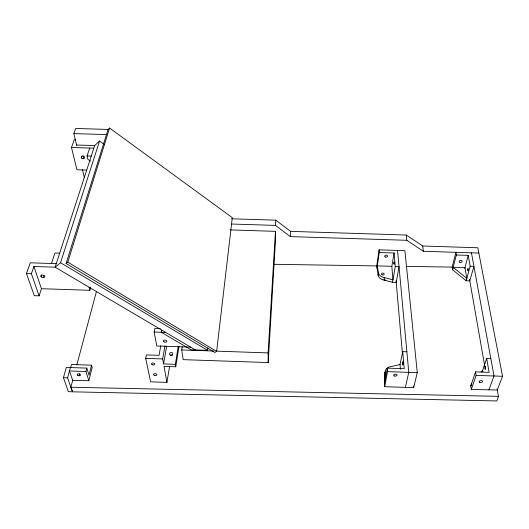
<?xml version="1.0" encoding="UTF-8"?>
<svg xmlns="http://www.w3.org/2000/svg" width="529" height="529" viewBox="0 0 529 529"><rect width="100%" height="100%" fill="white"/><g stroke="black" fill="none" stroke-linecap="round" stroke-linejoin="round"><path stroke-width="0.79" d="M230.208 229.91L275.457 231.345L275.437 241.376L268.196 362.563L183.16 359.647L181.725 349.96L182.234 346.713M273.44 264.295L377.322 265.935L378.546 273.123L378.182 275.576L376.767 265.684L379.088 249.86L404.91 250.686L417.269 372.654L413.665 387.664L384.669 386.712L384.702 374.082L385.496 370.201L386.329 368.852L389.159 366.994L400.03 364.527L402.721 351.64L406.874 351.778M384.887 380.913L385.138 371.728M478.844 253.054L423.372 251.282L406.808 240.298L290.355 236.602L290.566 231.371L275.794 220.176L231.603 218.781M290.355 236.602L275.477 225.407L275.794 220.176M268.196 362.563L268.11 352.909L275.457 231.345M216.632 351.415L232.31 217.65L109.582 128.044L108.101 129.433L66.092 263.508L214.873 352.466L216.632 351.415L67.778 262.133L66.092 263.508M161.636 330.162L161.252 332.265L191.022 349.762L207.553 350.324L207.871 347.87M376.946 268.329L379.267 252.518L379.088 249.86M160.79 345.688L159.057 355.343L146.388 354.906L145.72 358.358L150.626 381.852L166.926 382.368L164.023 366.385L175.76 366.789L175.357 364.329L178.227 346.455M175.76 366.789L178.994 346.502M378.546 273.123C379.253 275.728 381.912 277.196 384.424 277.599L384.028 280.053L392.538 282.301L396.228 282.36L399.025 266.656L395.262 266.537L392.538 282.301M166.926 382.368L169.597 366.293M384.424 277.599L392.961 279.854L391.83 266.345L394.072 252.988L379.267 252.518M175.357 364.329L163.58 363.926L166.675 346.059M163.58 363.926L162.674 358.94L164.955 345.92M190.678 347.156L156.789 345.999L154.17 332.027L154.838 328.522L160.327 328.707M384.444 383.254L387.294 368.138L404.216 368.72L402.721 351.64M384.669 386.712L387.539 371.629L387.294 368.138M453.108 267.31L452.573 269.77L466.201 280.773L469.798 280.833L473.924 266.332L470.162 266.213L466.201 280.773L466.796 278.314L464.938 267.495L453.108 267.31L466.796 278.314M405.379 387.373L408.772 372.363L397.53 250.455M70.648 367.582L71.488 364.494L91.557 365.189L89.031 375.226L86.829 368.118L66.304 367.404L63.44 377.699L68.4 391.678L72.453 391.817L67.593 377.845L70.403 367.549M88.839 380.721L85.956 371.523L69.478 370.955L72.685 380.384L88.839 380.721L92.191 367.305L91.557 365.189M85.956 371.523L86.829 368.118M456.348 254.985L452.573 269.77L452.156 267.112L455.912 252.32L456.348 254.985L468.218 255.362L470.162 266.213M79.191 375.755L79.727 373.712M464.76 268.421L468.218 255.362M497.081 389.073L498.424 396.347L496.824 400.956L72.645 391.824L70.853 387.235L72.771 380.06M76.824 364.911L96.423 291.558M195.34 349.907L55.122 267.198L33.909 266.51L41.467 288.708L89.857 290.302L90.717 287.194M67.778 262.133L109.582 128.044M99.538 141.051L94.684 145.568L55.122 267.198L60.551 262.721L99.538 141.051L104.233 144.404M51.465 263.488L54.93 253.021L59.684 253.173M90.485 161.1L87.827 159.255L87.073 155.962L89.699 148.047M56.279 263.647L30.285 262.801L26.45 273.533L34.306 295.691L39.086 295.85L41.467 288.708M43.292 277.652L44.006 275.523M83.165 158.753L84.038 156.148M490.846 358.675L486.66 358.53L489.127 372.337L475.538 371.867L470.777 385.978L471.319 389.456L497.267 390.005L502.55 376.291L477.826 247.764L422.717 246.011L406.252 235.028L290.566 231.371M40.958 276.303L41.441 274.888M81.228 157.417L81.671 156.115M471.319 389.456L476.113 375.378L475.538 371.867M482.422 371.008L486.66 358.53M39.086 295.85L31.383 273.698L33.909 266.51M86.763 170.1L76.963 169.796L71.481 147.498L74.252 139.762L75.627 139.801M76.725 145.601L73.855 133.599L75.707 128.474L108.101 129.433M488.889 389.827L494.02 376L471.445 252.816M481.092 372.032L482.613 370.201L482.891 371.814M471.789 384.755L470.777 385.978L471.564 383.637M406.186 266.385L452.421 267.119M70.853 387.235L498.424 396.347M73.855 133.599L106.494 134.571M76.586 145.025L94.684 145.568M71.481 147.498L93.838 148.173M87.073 155.962L91.259 156.088M231.814 224.032L275.477 225.407M377.303 265.875L391.83 266.345M26.45 273.533L31.383 273.698M154.17 332.027L165.683 332.41M181.725 349.96L213.815 351.051M216.282 351.137L268.11 352.909M145.72 358.358L162.674 358.94M387.539 371.629L417.269 372.654M476.113 375.378L502.55 376.291M63.44 377.699L67.593 377.845M60.551 262.721L207.553 350.324M89.024 287.194L89.857 290.302M82.451 169.604L84.362 177.612M469.521 279.246L484.63 365.493M422.717 246.011L423.372 251.282M406.252 235.028L406.808 240.298M413.506 386.025L413.665 387.664M394.072 252.988L395.262 266.537M396.082 280.747L402.45 353.808M400.03 364.527L400.433 369.374M170.96 355.138A1.686 1.336 -11.7 0 1 172.613 355.19M384.848 375.676A7.446 6.004 14.2 0 1 385.052 372.561M385.753 280.132A6.612 4.814 8.9 0 1 378.129 274.313M83.185 155.949A1.713 1.223 20.4 0 1 82.802 155.738M467.656 269.519C468.158 274.148 468.535 265.168 467.656 269.519M402.536 363.086C402.88 369.864 403.336 357.525 402.536 363.086M393.9 263.039C394.112 267.608 394.482 258.694 393.9 263.039M164.102 341.906A1.772 1.045 8.5 0 0 166.88 341.43A1.772 1.045 8.5 0 0 164.42 340.121A1.772 1.045 8.5 0 0 164.102 341.906M170.536 355.157A1.693 1.336 -11.6 0 0 172.844 353.564A1.693 1.336 -11.6 0 0 170.159 352.869A1.693 1.336 -11.6 0 0 170.536 355.157M154.217 375.213A1.673 0.932 8.3 0 0 156.895 374.882A1.673 0.932 8.3 0 0 154.647 373.646A1.673 0.932 8.3 0 0 154.217 375.213M152.101 364.66A1.706 0.965 8.6 0 0 154.825 364.316A1.706 0.965 8.6 0 0 152.531 363.039A1.706 0.965 8.6 0 0 152.101 364.66M479.71 382.341A1.726 0.946 -6.2 0 0 482.541 381.601A1.726 0.946 -6.2 0 0 480.299 380.682A1.726 0.946 -6.2 0 0 479.71 382.341M484.895 366.756A1.673 0.41 89.8 0 0 485.146 369.473A1.673 0.41 89.8 0 0 485.596 367.252A1.673 0.41 89.8 0 0 484.895 366.756M394.35 375.967A1.699 0.965 -2.7 0 0 397.054 375.22A1.699 0.965 -2.7 0 0 394.7 374.287A1.699 0.965 -2.7 0 0 394.35 375.967M460.012 262.344A1.508 0.992 -8.9 0 0 462.141 261.174A1.508 0.992 -8.9 0 0 459.794 260.645A1.508 0.992 -8.9 0 0 460.012 262.344M385.257 256.995A1.481 1.012 -4.5 0 0 387.612 256.188A1.481 1.012 -4.5 0 0 385.542 255.236A1.481 1.012 -4.5 0 0 385.257 256.995M382.037 274.749A1.336 0.972 8.7 0 0 384.173 274.273A1.336 0.972 8.7 0 0 382.368 273.096A1.336 0.972 8.7 0 0 382.037 274.749M77.618 375.233A1.693 0.906 11.2 0 0 80.454 375.332A1.693 0.906 11.2 0 0 78.576 373.864A1.693 0.906 11.2 0 0 77.618 375.233M41.427 276.951A2.004 1.21 15.8 0 0 44.727 277.064A2.004 1.21 15.8 0 0 42.439 275.08A2.004 1.21 15.8 0 0 41.427 276.951M81.598 158.065A1.713 1.223 20.3 0 0 84.428 158.151A1.713 1.223 20.3 0 0 82.564 156.174A1.713 1.223 20.3 0 0 81.598 158.065"/></g></svg>
